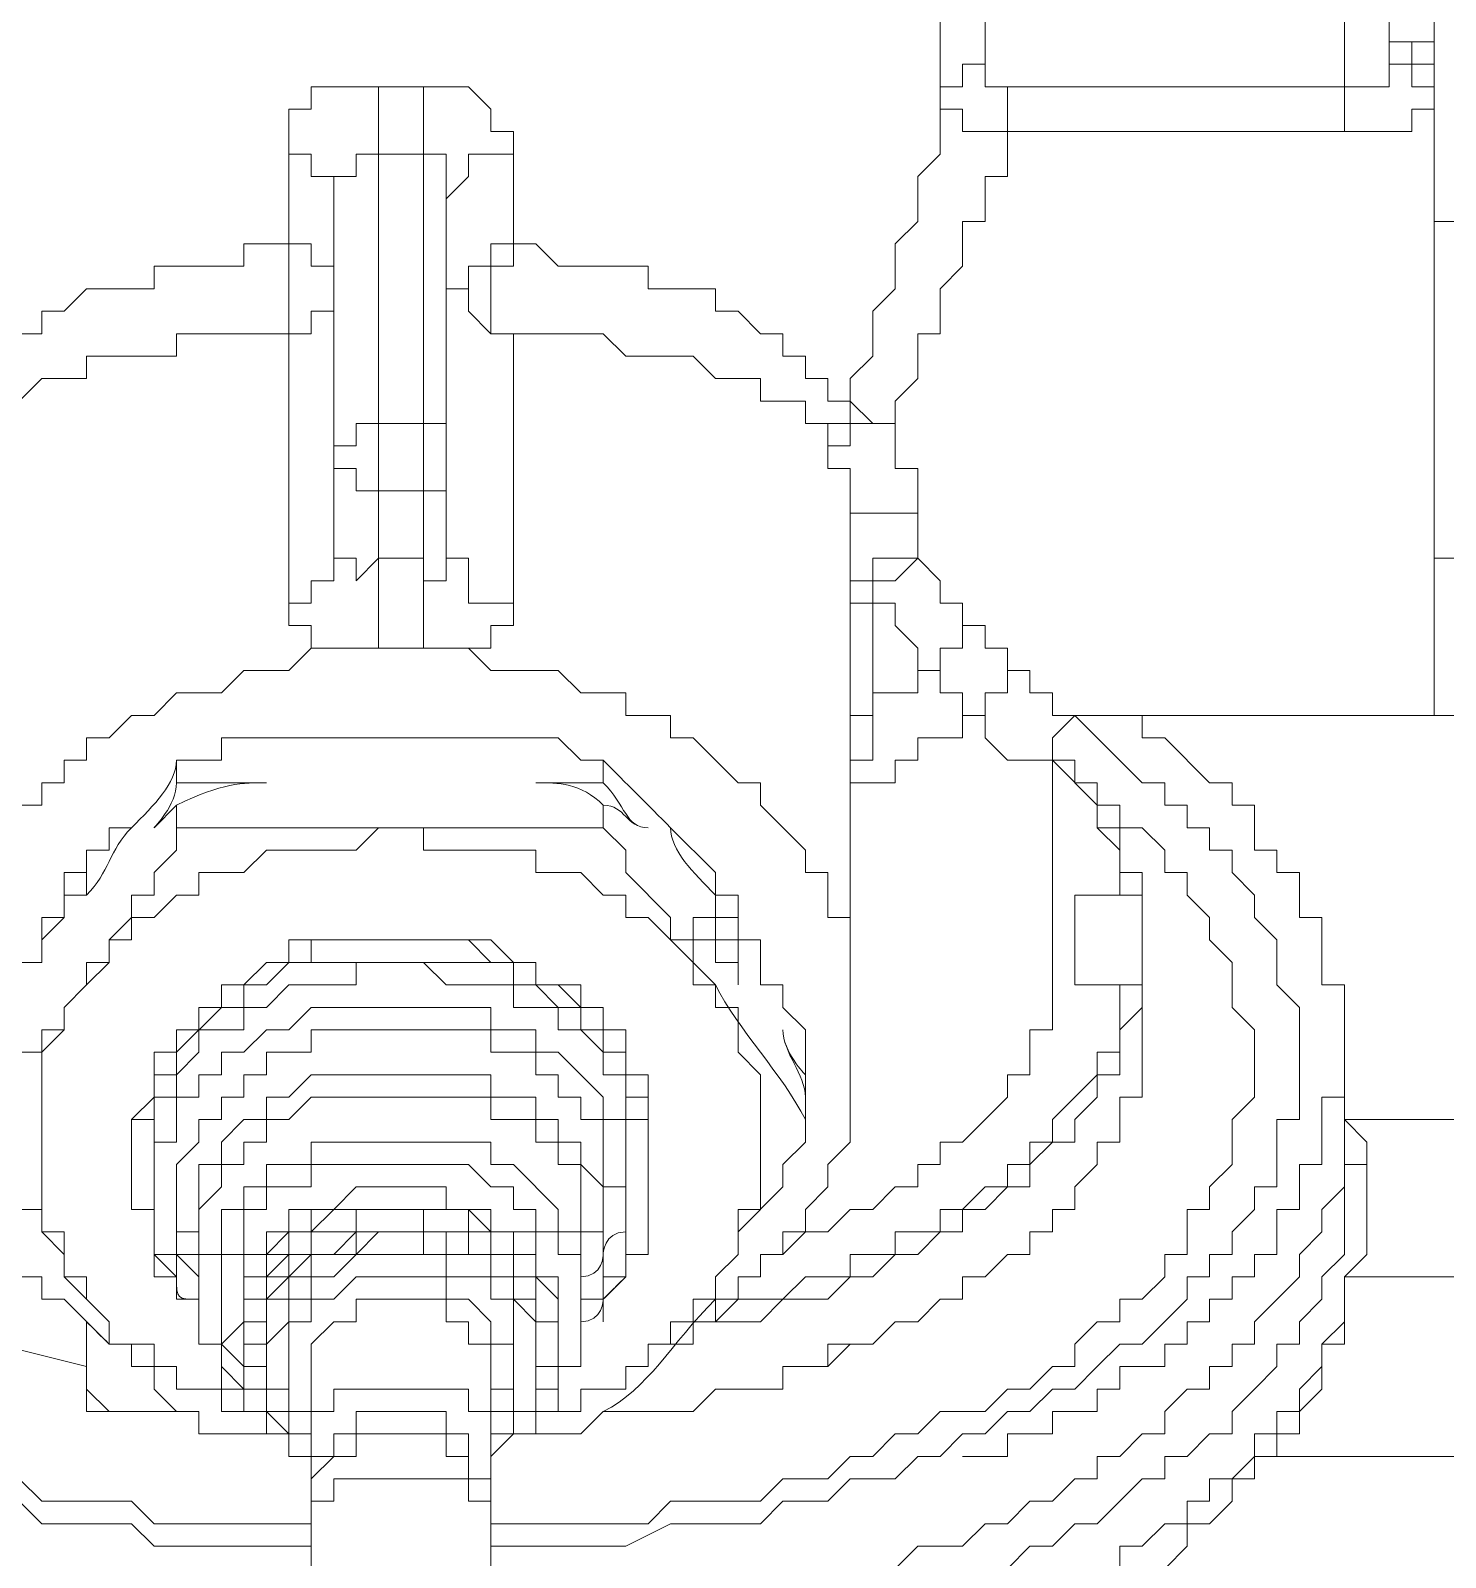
# Model space of a CAD drawing. Header units: millimetres. Extents: x 25083 to 52777, y 24772 to 45779.
# Drawn here: x 49163.43 to 49186.82, y 36195.6 to 36220.85 of the extents above; entities that cross this region are included whole.
import ezdxf

# ---------------------------------------------------------------- set-up
doc = ezdxf.new("R2010")
doc.units = ezdxf.units.MM
doc.layers.add('小车', color=7, linetype='Continuous')
doc.styles.add('标准', font='', dxfattribs={"width": 0.667})
doc.styles.get('标准').set_extended_font_data('FangSong_GB2312')
doc.dimstyles.new('标准', dxfattribs={"dimtxt": 35, "dimasz": 4, "dimexe": 2, "dimexo": 0, "dimtad": 1, "dimdec": 1, "dimzin": 9, "dimdsep": 46, "dimtxsty": '标准', "dimcen": 0, "dimdle": 6, "dimazin": 2, "dimtfac": 1, "dimtdec": 1, "dimtmove": 0, "dimatfit": 3, "dimfxl": 1, "dimtolj": 1, "dimtzin": 0, "dimarcsym": 0})

# ---------------------------------------------------------------- blocks, each defined once
blk = doc.blocks.new('zw$D2F4')
at = {"color": 7, "lineweight": 5}
for points in [[(295.23, 339.422), (295.23, 342.764)], [(295.973, 342.022), (295.973, 340.165)], [(288.546, 339.422), (288.546, 341.279)], [(289.289, 341.279), (289.289, 339.793)], [(295.973, 340.165), (295.973, 340.536)], [(296.716, 340.536), (296.716, 329.024)], [(296.716, 329.024), (296.716, 340.536)], [(295.23, 339.422), (295.973, 339.422), (295.973, 339.793), (295.973, 340.165)], [(295.973, 340.165), (296.716, 340.165), (296.716, 339.793)], [(296.716, 339.793), (296.344, 339.793), (296.344, 340.165), (295.973, 340.165)], [(295.973, 340.165), (295.973, 339.793), (296.344, 339.793), (296.344, 339.422), (296.716, 339.422)], [(289.289, 339.793), (288.917, 339.793), (288.917, 339.422), (288.546, 339.422)], [(289.289, 339.793), (289.289, 339.422), (289.66, 339.422)], [(279.262, 339.422), (278.148, 339.422), (278.148, 339.051), (277.777, 339.051), (277.777, 338.308)], [(279.262, 339.422), (279.262, 338.308)], [(280.005, 339.422), (280.005, 338.308)], [(280.005, 339.422), (280.747, 339.422), (281.119, 339.051), (281.119, 338.679), (281.49, 338.679), (281.49, 338.308)], [(288.546, 339.422), (288.546, 338.308), (288.175, 337.937), (288.175, 337.194), (287.803, 336.823), (287.803, 336.08), (287.432, 335.709), (287.432, 334.966), (287.061, 334.594), (287.061, 334.223)], [(288.546, 339.422), (288.546, 339.051), (288.917, 339.051), (288.917, 338.679), (289.289, 338.679), (289.66, 338.679)], [(289.66, 339.422), (295.23, 339.422)], [(289.66, 339.422), (289.66, 338.679)], [(295.23, 338.679), (295.23, 339.422)], [(296.716, 339.422), (296.716, 339.051)], [(296.716, 339.051), (296.344, 339.051), (296.344, 338.679), (295.23, 338.679)], [(287.803, 333.852), (287.803, 334.223), (288.175, 334.594), (288.175, 335.337), (288.546, 335.337), (288.546, 336.08), (288.917, 336.451), (288.917, 337.194), (289.289, 337.194), (289.289, 337.937), (289.66, 337.937), (289.66, 338.679)], [(295.23, 338.679), (289.66, 338.679)], [(277.777, 336.823), (277.777, 338.308)], [(277.777, 338.308), (278.148, 338.308), (278.148, 337.937), (278.519, 337.937), (278.519, 337.565)], [(279.262, 338.308), (278.891, 338.308), (278.891, 337.937), (278.519, 337.937), (278.519, 337.565)], [(279.262, 338.308), (279.262, 331.624)], [(280.005, 331.624), (280.005, 338.308)], [(280.376, 337.565), (280.376, 338.308), (280.005, 338.308)], [(281.49, 338.308), (280.747, 338.308), (280.747, 337.937), (280.376, 337.565)], [(281.49, 338.308), (281.49, 336.823)], [(278.519, 331.624), (278.519, 337.565)], [(280.376, 337.565), (280.376, 331.624)], [(296.716, 337.194), (297.459, 337.194)], [(277.777, 336.823), (277.034, 336.823), (277.034, 336.451), (275.548, 336.451), (275.548, 336.08), (274.434, 336.08), (274.063, 335.709), (273.692, 335.709), (273.692, 335.337), (273.32, 335.337), (272.949, 334.966), (272.206, 334.223), (272.206, 333.852)], [(277.777, 336.823), (278.148, 336.823), (278.148, 336.451), (278.519, 336.451), (278.519, 336.08)], [(277.777, 336.823), (277.777, 335.337)], [(281.49, 336.823), (281.119, 336.823), (281.119, 336.451), (280.747, 336.451), (280.747, 336.08), (280.376, 336.08)], [(281.49, 335.337), (281.119, 335.337), (281.119, 336.451), (281.49, 336.451), (281.49, 336.823)], [(281.49, 336.823), (281.861, 336.823), (282.233, 336.451), (283.718, 336.451), (283.718, 336.08), (284.832, 336.08), (284.832, 335.709), (285.204, 335.709), (285.575, 335.337), (285.946, 335.337), (285.946, 334.966), (286.318, 334.966), (286.318, 334.594), (286.689, 334.594), (286.689, 334.223), (287.061, 334.223)], [(278.519, 336.08), (278.519, 335.709), (278.148, 335.709), (278.148, 335.337), (277.777, 335.337)], [(281.49, 335.337), (281.119, 335.337), (280.747, 335.709), (280.747, 336.08), (280.376, 336.08)], [(272.206, 333.109), (272.206, 333.48), (272.578, 333.48), (272.578, 333.852), (272.949, 333.852), (272.949, 334.223), (273.32, 334.223), (273.692, 334.594), (274.434, 334.594), (274.434, 334.966), (274.806, 334.966), (275.92, 334.966), (275.92, 335.337), (277.777, 335.337)], [(277.777, 330.881), (277.777, 335.337)], [(281.49, 335.337), (281.49, 330.881)], [(281.49, 335.337), (282.976, 335.337), (283.347, 334.966), (284.461, 334.966), (284.832, 334.594), (285.575, 334.594), (285.575, 334.223), (285.946, 334.223), (286.318, 334.223), (286.318, 333.852), (286.689, 333.852), (286.689, 333.48)], [(287.061, 334.223), (287.061, 333.852), (286.689, 333.852), (286.689, 333.48)], [(287.803, 333.852), (287.432, 333.852), (287.061, 334.223)], [(278.519, 333.109), (278.519, 333.48), (278.891, 333.48), (278.891, 333.852), (279.262, 333.852)], [(279.262, 333.852), (280.005, 333.852)], [(280.005, 333.852), (280.376, 333.852), (280.376, 333.109)], [(287.803, 333.852), (287.061, 333.852), (287.061, 333.48), (286.689, 333.48)], [(288.175, 332.366), (288.175, 333.109), (287.803, 333.109), (287.803, 333.852)], [(287.061, 331.995), (287.061, 333.109), (286.689, 333.109), (286.689, 333.48)], [(278.891, 332.738), (278.891, 333.109), (278.519, 333.109)], [(280.376, 333.109), (280.376, 332.738), (280.005, 332.738)], [(280.005, 332.738), (279.262, 332.738)], [(287.061, 331.995), (287.061, 332.366), (288.175, 332.366)], [(288.175, 331.624), (288.175, 332.366)], [(287.061, 330.881), (287.061, 331.995)], [(277.777, 330.881), (278.148, 330.881), (278.148, 331.252), (278.519, 331.252), (278.519, 331.624)], [(278.519, 331.624), (278.891, 331.624), (278.891, 331.252), (279.262, 331.624)], [(279.262, 331.624), (279.262, 330.138)], [(280.005, 330.138), (280.005, 331.624)], [(280.376, 331.624), (280.376, 331.252), (280.005, 331.252), (280.005, 331.624)], [(281.49, 330.881), (280.747, 330.881), (280.747, 331.624), (280.376, 331.624)], [(288.175, 331.624), (287.432, 331.624), (287.432, 331.252), (287.061, 331.252), (287.061, 330.881)], [(287.432, 330.881), (287.432, 331.252), (287.803, 331.252), (288.175, 331.624)], [(289.289, 330.51), (288.917, 330.51), (288.917, 330.881), (288.546, 330.881), (288.546, 331.252), (288.175, 331.624)], [(296.716, 331.624), (297.459, 331.624)], [(279.262, 330.138), (278.148, 330.138), (278.148, 330.51), (277.777, 330.51), (277.777, 330.881)], [(281.49, 330.881), (281.49, 330.51), (281.119, 330.51), (281.119, 330.138), (280.747, 330.138), (280.005, 330.138)], [(287.061, 323.825), (287.061, 330.881)], [(287.061, 330.881), (287.432, 330.881)], [(288.546, 329.767), (288.175, 329.767), (288.175, 330.138), (287.803, 330.51), (287.803, 330.881), (287.432, 330.881)], [(287.432, 330.881), (287.432, 329.024)], [(288.546, 329.767), (288.546, 330.138), (288.917, 330.138), (288.917, 330.51), (289.289, 330.51)], [(289.289, 330.51), (289.289, 330.138), (289.66, 330.138), (289.66, 329.767), (290.031, 329.767)], [(279.262, 330.138), (278.148, 330.138), (277.777, 329.767), (277.034, 329.767), (276.662, 329.395), (275.92, 329.395), (275.548, 329.024), (275.177, 329.024), (274.806, 328.653), (274.434, 328.653), (274.434, 328.281), (274.063, 328.281), (274.063, 327.91), (273.692, 327.91), (273.692, 327.539), (273.32, 327.539)], [(287.061, 323.825), (287.061, 325.682), (286.689, 325.682), (286.689, 326.425), (286.318, 326.425), (286.318, 326.796), (285.575, 327.539), (285.575, 327.91), (285.204, 327.91), (284.832, 328.281), (284.461, 328.653), (284.09, 328.653), (284.09, 329.024), (283.347, 329.024), (283.347, 329.395), (282.604, 329.395), (282.233, 329.767), (281.119, 329.767), (280.747, 330.138), (280.005, 330.138)], [(287.432, 329.024), (287.432, 329.395), (288.175, 329.395), (288.175, 329.767), (288.546, 329.767)], [(288.917, 329.024), (288.917, 329.395), (288.546, 329.395), (288.546, 329.767)], [(288.917, 329.024), (289.289, 329.024), (289.289, 329.395), (289.66, 329.395), (289.66, 329.767), (290.031, 329.767)], [(290.774, 329.024), (290.403, 329.024), (290.403, 329.395), (290.031, 329.395), (290.031, 329.767)], [(288.917, 329.024), (288.917, 328.653), (288.175, 328.653), (288.175, 328.281), (287.803, 328.281), (287.803, 327.91), (287.061, 327.91)], [(287.061, 328.281), (287.432, 328.281), (287.432, 329.024)], [(287.061, 329.024), (287.432, 329.024)], [(290.403, 328.653), (290.403, 328.281), (290.031, 328.281), (289.66, 328.281), (289.289, 328.653), (289.289, 329.024), (288.917, 329.024)], [(290.403, 328.653), (290.774, 329.024)], [(296.716, 329.024), (290.774, 329.024)], [(293.374, 320.111), (293.374, 320.483), (293.745, 320.854), (293.745, 321.226), (294.116, 321.226), (294.116, 322.34), (294.488, 322.34), (294.488, 324.196), (294.116, 324.568), (294.116, 325.31), (293.745, 325.682), (293.745, 326.053), (293.374, 326.425), (293.374, 326.796), (293.002, 326.796), (293.002, 327.167), (292.631, 327.167), (292.631, 327.539), (292.26, 327.539), (292.26, 327.91), (291.888, 327.91), (290.774, 329.024)], [(294.116, 320.111), (294.116, 320.854), (294.488, 320.854), (294.488, 321.597), (294.859, 321.597), (294.859, 322.711), (295.23, 322.711), (295.23, 324.568), (294.859, 324.568), (294.859, 325.682), (294.488, 325.682), (294.488, 326.425), (294.116, 326.425), (294.116, 326.796), (293.745, 326.796), (293.745, 327.539), (293.374, 327.539), (293.374, 327.91), (293.002, 327.91), (292.26, 328.653), (291.888, 328.653), (291.888, 329.024)], [(296.716, 329.024), (297.459, 329.024)], [(277.777, 328.653), (276.662, 328.653), (276.662, 328.281), (275.92, 328.281)], [(282.976, 328.281), (282.604, 328.281), (282.233, 328.653), (281.49, 328.653)], [(290.403, 328.653), (290.403, 325.31)], [(275.92, 328.281), (275.92, 327.91)], [(282.976, 328.281), (282.976, 327.91)], [(290.403, 328.281), (290.774, 328.281), (290.774, 327.91), (291.145, 327.91), (291.145, 327.167), (291.517, 327.167), (291.517, 326.425), (291.888, 326.425), (291.888, 326.053)], [(290.403, 328.281), (291.145, 327.539), (291.145, 327.167), (291.517, 326.796), (291.517, 326.053)], [(290.774, 328.281), (290.774, 327.91), (291.145, 327.91), (291.145, 327.539), (291.517, 327.539), (291.517, 327.167), (291.888, 327.167), (292.26, 326.796), (292.26, 326.425), (292.631, 326.425), (292.631, 326.053), (293.002, 325.682)], [(275.92, 327.539), (275.92, 327.167)], [(282.976, 327.539), (282.976, 327.167)], [(275.177, 327.167), (274.806, 327.167), (274.806, 326.796), (274.434, 326.796), (274.434, 326.425), (274.063, 326.425), (274.063, 325.682), (273.692, 325.682), (273.692, 325.31), (273.692, 324.939)], [(273.692, 325.31), (274.063, 325.682), (274.063, 326.053), (274.434, 326.053), (274.434, 326.796), (274.806, 326.796), (274.806, 327.167), (275.177, 327.167)], [(274.434, 324.568), (274.434, 324.939), (274.806, 324.939), (274.806, 325.31), (275.177, 325.31), (275.177, 325.682), (275.548, 325.682), (275.92, 326.053), (276.291, 326.053), (276.291, 326.425), (277.034, 326.425), (277.405, 326.796), (277.777, 326.796), (278.891, 326.796), (279.262, 327.167), (279.633, 327.167)], [(274.434, 324.568), (274.806, 324.939), (274.806, 325.31), (275.177, 325.682), (275.177, 326.053), (275.548, 326.053), (275.548, 326.425), (275.92, 326.796), (275.92, 327.167)], [(275.92, 327.167), (279.633, 327.167)], [(279.633, 327.167), (280.005, 327.167), (280.005, 326.796), (281.861, 326.796), (281.861, 326.425), (282.604, 326.425), (282.976, 326.053), (283.347, 326.053), (283.347, 325.682), (283.718, 325.682), (284.832, 324.568)], [(279.633, 327.167), (282.976, 327.167)], [(282.976, 327.167), (283.347, 326.796), (283.347, 326.425), (284.09, 325.682), (284.09, 325.31), (284.461, 325.31), (284.461, 324.568), (284.832, 324.568)], [(285.575, 324.939), (285.575, 325.31), (285.204, 325.31), (285.204, 326.053), (284.832, 326.053), (284.832, 326.425), (284.09, 327.167)], [(284.09, 327.167), (284.832, 326.425), (284.832, 326.053), (285.204, 326.053), (285.204, 325.31)], [(274.434, 326.053), (274.063, 326.053), (274.063, 325.682), (273.692, 325.31), (273.692, 324.939)], [(285.575, 324.939), (285.575, 325.31), (285.204, 325.31), (285.204, 325.682), (284.832, 325.682), (284.832, 326.053)], [(291.517, 326.053), (290.774, 326.053)], [(290.774, 326.053), (290.774, 324.568)], [(291.888, 326.053), (291.517, 326.053)], [(291.888, 324.939), (291.888, 326.053)], [(293.002, 325.682), (293.002, 325.31), (293.374, 324.939), (293.374, 324.196), (293.745, 323.825), (293.745, 322.711), (293.374, 322.34), (293.374, 321.597), (293.002, 321.226), (293.002, 320.854), (292.631, 320.854), (292.631, 320.483), (292.631, 320.111), (292.26, 320.111), (292.26, 319.74), (291.888, 319.369), (291.517, 319.369), (291.517, 318.997), (291.145, 318.997), (290.774, 318.626), (290.774, 318.255), (290.403, 318.255), (290.031, 317.883), (289.66, 317.883), (289.289, 317.512), (288.546, 317.512), (288.175, 317.141), (287.803, 317.141), (287.432, 316.769), (287.061, 316.769), (286.689, 316.398), (285.946, 316.398), (285.575, 316.027), (284.09, 316.027), (283.718, 315.655), (281.119, 315.655)], [(284.832, 324.939), (284.832, 325.31), (284.461, 325.31), (284.461, 325.682)], [(284.461, 325.682), (284.832, 325.682), (284.832, 325.31)], [(283.718, 321.968), (283.718, 323.082), (283.347, 323.082), (283.347, 323.825), (282.976, 323.825), (282.976, 324.196), (282.604, 324.196), (282.604, 324.568), (281.861, 324.568), (281.861, 324.939), (281.49, 324.939), (281.119, 325.31), (277.777, 325.31), (277.777, 324.939), (277.405, 324.939), (277.034, 324.568), (276.662, 324.568), (276.662, 324.196), (276.291, 324.196), (276.291, 323.825), (275.92, 323.825), (275.92, 323.454), (275.548, 323.454), (275.548, 322.711), (275.177, 322.34), (275.177, 321.968)], [(279.633, 325.31), (278.148, 325.31), (278.148, 324.939), (277.405, 324.939), (277.034, 324.568), (276.662, 324.568), (276.662, 324.196), (276.291, 324.196), (276.291, 323.825), (275.92, 323.825), (275.92, 323.454), (275.548, 323.454), (275.548, 322.711), (275.177, 322.34)], [(283.718, 321.968), (283.718, 323.082), (283.347, 323.082), (283.347, 323.825), (282.976, 323.825), (282.976, 324.196), (282.604, 324.196), (282.233, 324.568), (281.861, 324.568), (281.861, 324.939), (281.119, 324.939), (280.747, 325.31), (279.633, 325.31)], [(284.832, 325.31), (285.204, 325.31), (285.204, 324.568)], [(285.946, 320.111), (286.318, 320.483), (286.689, 320.483), (287.061, 320.854), (287.432, 320.854), (287.803, 321.226), (288.175, 321.226), (288.175, 321.597), (288.546, 321.597), (288.546, 321.968), (288.917, 321.968), (289.66, 322.711), (289.66, 323.082), (290.031, 323.082), (290.031, 323.454), (290.031, 323.825), (290.403, 323.825), (290.403, 325.31)], [(273.692, 324.939), (273.32, 324.939), (273.32, 324.568), (272.949, 324.196), (272.949, 323.825), (272.578, 323.454)], [(275.177, 321.968), (275.177, 322.34), (275.548, 322.34), (275.548, 323.082), (275.92, 323.082), (275.92, 323.454), (276.662, 324.196), (277.034, 324.196), (277.034, 324.568), (277.405, 324.568), (277.777, 324.939), (279.633, 324.939)], [(275.548, 321.226), (275.548, 322.711), (275.92, 322.711), (275.92, 323.082), (276.291, 323.454), (276.291, 323.825), (277.034, 323.825), (277.034, 324.196), (277.405, 324.196), (277.777, 324.568), (278.891, 324.568), (278.891, 324.939), (280.005, 324.939), (280.376, 324.568), (281.49, 324.568), (281.49, 324.196), (282.233, 324.196), (282.233, 323.825), (282.604, 323.825), (282.976, 323.454), (282.976, 323.082), (283.347, 323.082), (283.347, 322.34), (283.718, 322.34), (283.718, 321.226)], [(279.633, 324.939), (281.49, 324.939), (281.49, 324.568), (281.861, 324.568), (282.233, 324.196), (282.604, 324.196), (282.604, 323.825), (282.976, 323.825), (282.976, 323.454), (283.347, 323.454), (283.347, 322.711), (283.718, 322.711), (283.718, 321.968)], [(285.204, 324.568), (285.204, 324.939), (284.832, 324.939)], [(286.318, 323.454), (286.318, 323.825), (285.946, 324.196), (285.946, 324.568), (285.575, 324.568), (285.575, 324.939)], [(291.517, 324.568), (291.888, 324.568), (291.888, 324.939)], [(272.578, 322.34), (272.949, 322.34), (272.949, 322.711), (273.32, 323.082), (273.32, 323.454), (273.692, 323.454), (273.692, 323.825), (274.063, 323.825), (274.063, 324.196), (274.434, 324.568)], [(274.434, 324.568), (274.063, 324.196), (274.063, 323.825), (273.692, 323.454), (273.692, 321.597), (273.692, 321.226), (273.692, 320.483), (274.063, 320.483), (274.063, 319.74), (274.434, 319.74), (274.434, 319.369)], [(291.517, 324.568), (291.517, 323.454), (291.145, 323.454), (291.145, 323.082), (290.403, 322.34), (290.403, 321.968), (290.031, 321.968), (290.031, 321.597), (289.66, 321.597), (289.66, 321.226), (289.289, 321.226), (288.917, 320.854), (288.546, 320.854), (288.546, 320.483), (287.803, 320.483), (287.803, 320.111), (287.061, 320.111), (287.061, 319.74), (286.318, 319.74), (285.946, 319.369), (285.204, 319.369), (284.832, 318.997)], [(284.832, 324.568), (284.832, 324.196), (285.204, 324.196), (285.204, 323.454), (285.575, 323.082), (285.575, 321.597), (285.575, 321.226), (285.575, 320.854), (285.204, 320.854), (285.204, 320.111), (284.832, 319.74), (284.832, 319.369)], [(290.774, 324.568), (291.517, 324.568)], [(290.774, 324.568), (291.517, 324.568)], [(291.517, 324.568), (291.888, 324.568), (291.888, 324.196)], [(282.976, 322.711), (282.233, 323.454), (281.861, 323.454), (281.861, 323.825), (281.119, 323.825), (281.119, 324.196), (279.633, 324.196), (279.262, 324.196), (278.148, 324.196), (277.777, 323.825), (277.405, 323.825), (277.034, 323.454), (276.662, 323.454), (276.662, 323.082), (276.291, 323.082), (276.291, 322.711)], [(291.888, 324.196), (291.517, 323.825), (291.517, 323.082), (291.145, 323.082), (291.145, 322.711), (290.774, 322.34), (290.774, 321.968), (290.403, 321.968), (290.031, 321.597), (290.031, 321.226), (289.66, 321.226), (289.289, 320.854), (288.917, 320.854), (288.917, 320.483), (288.546, 320.483), (288.175, 320.111), (287.803, 320.111), (287.432, 319.74), (287.061, 319.74), (286.689, 319.369), (285.946, 319.369), (285.575, 318.997), (284.461, 318.997), (284.461, 318.626)], [(291.888, 324.196), (291.888, 323.454)], [(271.835, 323.825), (271.835, 322.711), (272.206, 322.34), (272.206, 321.597), (272.578, 321.597), (272.578, 320.854), (273.32, 320.111), (273.32, 319.74), (273.692, 319.74), (273.692, 319.369), (274.063, 319.369), (274.806, 318.626), (275.177, 318.626)], [(275.92, 320.854), (275.92, 321.597), (276.291, 321.968), (276.291, 322.34), (276.662, 322.34), (276.662, 322.711), (277.034, 322.711), (277.034, 323.082), (277.405, 323.082), (277.405, 323.454), (277.777, 323.454), (278.148, 323.454), (278.148, 323.825), (281.119, 323.825), (281.119, 323.454), (281.861, 323.454), (281.861, 323.082), (282.233, 323.082), (282.233, 322.711), (282.604, 322.711), (282.604, 322.34), (282.976, 322.34), (282.976, 321.226), (283.347, 321.226), (283.347, 320.854)], [(284.09, 318.626), (284.461, 318.626), (284.461, 318.997), (284.832, 318.997), (284.832, 319.369), (285.204, 319.369), (285.204, 319.74), (285.575, 319.74), (285.575, 320.111), (285.946, 320.111), (285.946, 320.483), (286.318, 320.483), (286.318, 320.854), (286.689, 321.226), (286.689, 321.597), (287.061, 321.968), (287.061, 323.825)], [(289.66, 314.912), (290.031, 315.284), (290.403, 315.284), (290.774, 315.655), (291.145, 315.655), (291.888, 316.398), (292.26, 316.398), (292.26, 316.769), (292.631, 316.769), (293.002, 317.141), (293.374, 317.141), (293.374, 317.512), (293.745, 317.883), (294.116, 318.255), (294.116, 318.626), (294.488, 318.626), (294.488, 318.997), (294.859, 319.369), (294.859, 319.74), (295.23, 320.111), (295.23, 321.597), (295.602, 321.597), (295.602, 321.968), (295.23, 322.34), (295.23, 323.454)], [(287.803, 314.912), (288.175, 315.284), (288.917, 315.284), (289.289, 315.655), (289.66, 315.655), (290.031, 316.027), (290.403, 316.027), (290.774, 316.398), (291.145, 316.398), (291.145, 316.769), (291.517, 316.769), (291.888, 317.141), (292.26, 317.141), (292.26, 317.512), (292.631, 317.883), (293.002, 317.883), (293.002, 318.255), (293.374, 318.255), (293.374, 318.626), (293.745, 318.626), (293.745, 318.997), (294.488, 319.74), (294.488, 320.111), (294.859, 320.483), (294.859, 320.854), (295.23, 321.226), (295.23, 323.454)], [(286.318, 323.082), (286.318, 323.454)], [(290.031, 320.111), (290.031, 320.483), (290.403, 320.483), (290.403, 320.854), (290.774, 320.854), (290.774, 321.226), (291.145, 321.597), (291.145, 321.968), (291.517, 321.968), (291.517, 322.711), (291.888, 322.711), (291.888, 323.454)], [(282.976, 320.483), (282.976, 321.226), (282.604, 321.597), (282.604, 321.968), (282.233, 321.968), (282.233, 322.34), (281.861, 322.34), (281.861, 322.711), (281.49, 322.711), (281.119, 322.711), (281.119, 323.082), (278.148, 323.082), (277.777, 322.711), (277.405, 322.711), (277.405, 322.34), (277.034, 322.34), (276.662, 321.968), (276.662, 321.597), (276.291, 321.597), (276.291, 320.483), (275.92, 320.483)], [(276.291, 322.711), (275.92, 322.711), (275.92, 321.968), (275.548, 321.968), (275.548, 321.226), (275.548, 320.854)], [(279.633, 322.711), (278.148, 322.711), (277.777, 322.34), (277.405, 322.34), (277.405, 321.968), (277.034, 321.968), (277.034, 321.597), (276.662, 321.597), (276.662, 321.226), (276.291, 320.854), (276.291, 320.111)], [(282.976, 320.111), (282.976, 320.483), (282.604, 320.483), (282.604, 321.597), (282.233, 321.597), (282.233, 321.968), (281.861, 321.968), (281.861, 322.34), (281.119, 322.34), (281.119, 322.711), (279.633, 322.711)], [(283.347, 320.854), (283.347, 322.34), (282.976, 322.34), (282.976, 322.711)], [(286.318, 322.34), (286.318, 322.711)], [(274.434, 319.369), (274.063, 319.74), (274.063, 320.111), (273.692, 320.483), (273.692, 320.854), (273.32, 320.854), (273.32, 321.597), (272.949, 321.597), (272.949, 321.968), (272.578, 322.34)], [(286.318, 322.34), (286.318, 321.968), (285.946, 321.597), (285.946, 321.226), (285.204, 320.483), (285.204, 320.111), (284.832, 319.74), (284.832, 319.369)], [(300.429, 322.34), (295.23, 322.34)], [(275.177, 321.597), (275.177, 321.968)], [(282.604, 320.483), (282.233, 320.483), (282.233, 320.854), (281.49, 321.597), (281.119, 321.597), (281.119, 321.968), (280.005, 321.968), (278.148, 321.968), (278.148, 321.597), (277.405, 321.597), (277.405, 321.226), (277.034, 321.226), (277.034, 320.854), (276.662, 320.854), (276.662, 320.483)], [(278.519, 321.968), (279.633, 321.968)], [(279.633, 321.968), (280.747, 321.968)], [(283.718, 321.597), (283.718, 321.968)], [(291.517, 314.912), (291.517, 315.284), (291.888, 315.284), (292.26, 315.655), (292.631, 315.655), (292.631, 316.027), (293.002, 316.027), (293.002, 316.398), (293.374, 316.398), (293.745, 316.769), (293.745, 317.141), (294.116, 317.141), (294.116, 317.512), (294.488, 317.512), (294.488, 317.883), (294.859, 318.255), (294.859, 318.626), (295.23, 318.997), (295.23, 319.74), (295.602, 320.111), (295.602, 321.968)], [(275.177, 321.597), (275.177, 320.854), (275.548, 320.854), (275.548, 320.111), (275.92, 319.74), (275.92, 319.369), (276.291, 319.369)], [(279.633, 321.597), (278.148, 321.597), (278.148, 321.226), (277.405, 321.226), (277.405, 320.854), (277.034, 320.854), (277.034, 320.111), (276.662, 320.111), (276.662, 318.997)], [(282.604, 318.997), (282.604, 320.111), (282.233, 320.111), (282.233, 320.483), (281.861, 320.483), (281.861, 320.854), (281.49, 320.854), (281.49, 321.226), (281.119, 321.226), (280.747, 321.597), (279.633, 321.597)], [(282.976, 319.369), (283.347, 319.74), (283.347, 320.111), (283.718, 320.111), (283.718, 321.226), (283.718, 321.597)], [(275.92, 319.74), (275.548, 319.74), (275.548, 321.226)], [(278.148, 320.854), (278.519, 320.854), (278.891, 321.226), (279.633, 321.226)], [(279.633, 321.226), (280.376, 321.226), (280.376, 320.854), (281.119, 320.854)], [(283.718, 321.226), (283.718, 320.111), (283.347, 320.111), (283.347, 319.74)], [(275.548, 320.854), (275.548, 320.111), (275.92, 320.111), (275.92, 319.369), (276.291, 319.369)], [(277.034, 319.369), (277.034, 320.111), (277.405, 320.111), (277.405, 320.483), (277.777, 320.483), (277.777, 320.854), (278.148, 320.854)], [(277.034, 319.369), (277.034, 319.74), (277.405, 319.74), (277.405, 320.111), (277.777, 320.483), (278.148, 320.483), (278.148, 320.854), (279.633, 320.854)], [(277.034, 318.626), (277.034, 319.369), (277.405, 319.369), (277.405, 319.74), (277.777, 320.111), (278.148, 320.111), (278.148, 320.483), (278.891, 320.483), (278.891, 320.854), (279.633, 320.854)], [(279.633, 320.854), (278.519, 320.854), (278.148, 320.483), (277.777, 320.483), (277.777, 320.111), (277.405, 320.111), (277.405, 319.74), (277.034, 319.74), (277.034, 319.369)], [(279.633, 320.854), (280.005, 320.854), (280.005, 320.483), (281.119, 320.483), (281.119, 320.111), (281.49, 320.111), (281.49, 319.74), (281.861, 319.74), (281.861, 318.997), (282.233, 318.997), (282.233, 318.626)], [(279.633, 320.854), (280.747, 320.854), (281.119, 320.483), (281.49, 320.483), (281.49, 320.111), (281.861, 320.111), (281.861, 319.74), (282.233, 319.74), (282.233, 319.369)], [(282.233, 319.369), (281.861, 319.74), (281.861, 320.111), (281.49, 320.111), (281.49, 320.483), (281.119, 320.483), (280.747, 320.483), (280.747, 320.854), (279.633, 320.854)], [(281.119, 320.854), (281.119, 320.483), (281.861, 320.483), (281.861, 319.74), (282.233, 319.74), (282.233, 319.369)], [(282.976, 319.369), (282.976, 319.74), (283.347, 319.74), (283.347, 320.854)], [(275.92, 320.483), (275.92, 320.111), (276.291, 320.111), (276.291, 319.369)], [(276.662, 320.483), (276.662, 320.111), (276.291, 320.111), (276.291, 319.369)], [(279.633, 320.483), (278.891, 320.483), (278.519, 320.111), (278.148, 320.111), (277.777, 319.74), (277.405, 319.369), (277.405, 318.626), (277.034, 318.626)], [(277.034, 318.626), (277.405, 318.626), (277.405, 319.369), (277.777, 319.369), (277.777, 319.74), (278.148, 319.74), (278.148, 320.111), (278.891, 320.111), (278.891, 320.483), (279.633, 320.483)], [(279.633, 320.483), (278.891, 320.483), (278.891, 320.111), (278.148, 320.111), (277.777, 319.74), (277.777, 319.369), (277.405, 319.369), (277.405, 318.626), (277.034, 318.626)], [(279.633, 320.483), (278.148, 320.483), (278.148, 320.111), (277.777, 320.111), (277.777, 319.74), (277.405, 319.74), (277.405, 318.997), (277.034, 318.997), (277.034, 318.626)], [(277.405, 318.255), (277.405, 319.369), (277.777, 319.369), (277.777, 319.74), (278.148, 319.74), (278.148, 320.111), (278.519, 320.111), (278.891, 320.111), (279.262, 320.483), (280.005, 320.483), (280.005, 320.111), (281.119, 320.111), (281.119, 319.74), (281.49, 319.74), (281.49, 319.369), (281.861, 318.997), (281.861, 318.255)], [(281.861, 318.626), (281.861, 319.369), (281.49, 319.369), (281.49, 319.74), (281.119, 319.74), (281.119, 320.111), (280.376, 320.111), (280.376, 320.483), (279.633, 320.483)], [(281.861, 318.626), (281.861, 319.369), (281.49, 319.369), (281.49, 319.74), (281.119, 319.74), (281.119, 320.111), (280.376, 320.111), (280.376, 320.483), (279.633, 320.483)], [(279.633, 320.483), (280.376, 320.483), (280.376, 320.111), (281.119, 320.111), (281.119, 319.74), (281.49, 319.74), (281.49, 319.369), (281.861, 319.369), (281.861, 318.626)], [(281.861, 318.626), (281.861, 319.74), (281.49, 319.74), (281.49, 320.111), (281.119, 320.111), (280.747, 320.111), (280.747, 320.483), (279.633, 320.483)], [(282.604, 319.369), (282.604, 320.483)], [(282.976, 319.369), (282.976, 320.483)], [(277.405, 318.626), (277.777, 318.997), (277.777, 319.369), (278.148, 319.369), (278.148, 319.74), (278.519, 319.74), (278.891, 320.111), (279.633, 320.111)], [(281.49, 318.255), (281.49, 319.369), (281.119, 319.369), (281.119, 319.74), (280.747, 319.74), (280.376, 319.74), (280.376, 320.111), (279.633, 320.111)], [(281.119, 315.284), (283.347, 315.284), (284.09, 315.655), (285.575, 315.655), (285.946, 316.027), (286.689, 316.027), (287.061, 316.398), (287.803, 316.398), (288.175, 316.769), (288.546, 316.769), (288.917, 317.141), (289.289, 317.141), (289.66, 317.512), (290.031, 317.512), (290.403, 317.883), (290.774, 317.883), (291.145, 318.255), (291.517, 318.626), (291.888, 318.626), (292.631, 319.369), (292.631, 319.74), (293.002, 319.74), (293.002, 320.111), (293.374, 320.111)], [(288.546, 319.369), (288.917, 319.369), (288.917, 319.74), (289.289, 319.74), (289.66, 320.111), (290.031, 320.111)], [(293.745, 320.111), (294.116, 320.111)], [(293.745, 319.74), (293.745, 320.111)], [(277.777, 318.255), (277.777, 318.997), (278.148, 318.997), (278.148, 319.369), (278.519, 319.369), (278.891, 319.74), (279.633, 319.74)], [(279.633, 319.74), (280.376, 319.74), (280.376, 319.369), (280.747, 319.369), (281.119, 318.997), (281.119, 318.626), (281.49, 318.626), (281.49, 318.255)], [(293.374, 319.369), (293.374, 319.74)], [(293.374, 319.74), (293.745, 319.74)], [(295.23, 319.74), (301.915, 319.74)], [(275.92, 317.512), (275.548, 317.883), (275.548, 318.255), (275.177, 318.255), (275.177, 318.626), (274.806, 318.626), (274.806, 318.997), (274.434, 319.369)], [(277.405, 317.512), (276.662, 317.512), (276.662, 317.883), (275.92, 317.883), (275.92, 318.255), (275.548, 318.255), (275.548, 318.626), (274.806, 318.626), (274.806, 318.997), (274.434, 319.369)], [(276.291, 319.369), (276.291, 318.626), (276.662, 318.626), (276.662, 317.883), (277.034, 317.883), (277.034, 317.512), (277.405, 317.512)], [(277.034, 319.369), (277.034, 318.997)], [(281.119, 318.255), (281.119, 318.626), (280.747, 318.626), (280.747, 318.997), (280.376, 318.997), (280.376, 319.369), (280.005, 319.369), (278.891, 319.369), (278.891, 318.997), (278.519, 318.997), (278.148, 318.626), (278.148, 318.255)], [(278.891, 319.369), (280.005, 319.369)], [(281.861, 317.512), (282.233, 317.512), (282.233, 318.255), (282.604, 318.255), (282.604, 318.997), (282.604, 319.369)], [(284.832, 319.369), (284.461, 319.369), (284.461, 318.997), (284.09, 318.997), (284.09, 318.626), (283.718, 318.626), (283.718, 318.255), (283.347, 318.255), (283.347, 317.883), (282.604, 317.883), (282.604, 317.512), (282.233, 317.512), (281.861, 317.512)], [(282.233, 319.369), (282.233, 318.997)], [(282.976, 317.512), (284.461, 317.512), (284.832, 317.883), (285.946, 317.883), (285.946, 318.255), (286.689, 318.255), (287.061, 318.626), (287.432, 318.626), (287.803, 318.997), (288.175, 318.997), (288.546, 319.369)], [(282.976, 317.512), (284.461, 317.512), (284.832, 317.883), (285.946, 317.883), (285.946, 318.255), (286.689, 318.255), (286.689, 318.626), (287.432, 318.626), (287.803, 318.997), (288.175, 318.997), (288.546, 319.369)], [(293.002, 319.369), (293.374, 319.369)], [(293.002, 318.997), (293.002, 319.369)], [(274.434, 317.883), (274.434, 318.997)], [(277.034, 318.997), (276.662, 318.626)], [(276.662, 318.997), (276.662, 318.255), (277.034, 317.883)], [(282.233, 318.626), (282.233, 318.997)], [(282.233, 317.883), (282.233, 318.255), (282.604, 318.255), (282.604, 318.997)], [(292.26, 314.912), (292.631, 315.284), (292.631, 315.655), (293.002, 315.655), (293.374, 316.027), (293.374, 316.398), (293.745, 316.398), (293.745, 316.769), (294.116, 316.769), (294.116, 317.141), (294.488, 317.141), (294.488, 317.512), (294.859, 317.883), (294.859, 318.626), (295.23, 318.626), (295.23, 318.997)], [(292.631, 318.997), (293.002, 318.997)], [(292.631, 318.626), (292.631, 318.997)], [(272.949, 318.626), (274.434, 318.255)], [(276.662, 318.626), (277.034, 318.255), (277.034, 317.512), (277.405, 317.512)], [(277.034, 318.255), (277.034, 318.626)], [(277.405, 317.512), (277.405, 317.883), (277.034, 317.883), (277.034, 318.626)], [(277.034, 318.626), (277.034, 317.512), (277.405, 317.512), (277.405, 317.141)], [(278.148, 317.512), (277.777, 317.512), (277.777, 317.883), (277.405, 317.883), (277.405, 318.626)], [(282.233, 318.626), (282.233, 318.255), (281.861, 318.255), (281.861, 317.512), (281.49, 317.512)], [(281.861, 318.255), (281.861, 318.626)], [(281.861, 317.512), (281.861, 317.883), (282.233, 317.883), (282.233, 318.626)], [(281.861, 317.141), (281.861, 317.883), (282.233, 317.883), (282.233, 318.626)], [(292.26, 318.626), (292.631, 318.626)], [(292.26, 318.255), (292.26, 318.626)], [(277.034, 318.255), (277.405, 318.255), (277.405, 317.512), (277.777, 317.141), (278.148, 317.141)], [(278.148, 317.141), (277.777, 317.141), (277.777, 317.512), (277.405, 317.512), (277.405, 318.255)], [(277.777, 318.255), (277.777, 317.883)], [(281.119, 317.141), (281.49, 317.141), (281.49, 317.512), (281.861, 317.512), (281.861, 318.255)], [(281.49, 318.255), (281.49, 317.512), (281.119, 317.512)], [(281.861, 318.255), (281.861, 317.512), (281.49, 317.512), (281.49, 317.141), (281.119, 317.141)], [(281.49, 317.883), (281.49, 318.255)], [(291.517, 318.255), (291.888, 318.255)], [(291.517, 317.883), (291.517, 318.255)], [(291.888, 318.255), (292.26, 318.255)], [(274.806, 317.512), (274.434, 317.512), (274.434, 317.883)], [(277.777, 317.883), (277.777, 317.512), (278.148, 317.512)], [(278.148, 317.883), (278.148, 316.769)], [(278.148, 316.769), (278.148, 317.512), (278.519, 317.512), (278.519, 317.883), (279.633, 317.883)], [(279.633, 317.883), (280.747, 317.883), (280.747, 317.512), (281.119, 317.512), (281.119, 316.769)], [(281.119, 316.769), (281.119, 317.883)], [(281.119, 317.512), (281.119, 317.883), (281.49, 317.883)], [(291.145, 317.883), (291.517, 317.883)], [(291.145, 317.512), (291.145, 317.883)], [(277.405, 317.141), (276.291, 317.141), (276.291, 317.512), (275.92, 317.512)], [(277.405, 317.512), (277.405, 317.141), (277.777, 317.141), (277.777, 316.769), (278.148, 316.769)], [(279.633, 317.512), (278.891, 317.512), (278.891, 317.141), (278.519, 317.141), (278.519, 316.769), (278.148, 316.769)], [(280.747, 316.769), (280.747, 317.141), (280.376, 317.141), (280.376, 317.512), (280.005, 317.512), (279.633, 317.512)], [(281.119, 316.769), (281.49, 317.141), (281.861, 317.141), (281.861, 317.512)], [(282.976, 317.512), (282.604, 317.141), (281.49, 317.141)], [(290.403, 317.512), (290.774, 317.512)], [(290.403, 317.141), (290.403, 317.512)], [(290.774, 317.512), (291.145, 317.512)], [(269.607, 317.141), (269.978, 317.141), (270.349, 316.769), (271.092, 316.769), (271.463, 316.398), (272.206, 316.398), (272.578, 316.027), (273.32, 316.027), (273.692, 315.655), (275.177, 315.655), (275.548, 315.284), (278.148, 315.284)], [(277.405, 317.141), (277.777, 317.141), (277.777, 316.769), (278.148, 316.769)], [(279.633, 317.141), (278.891, 317.141), (278.891, 316.769), (278.519, 316.769), (278.148, 316.398), (278.148, 315.655)], [(281.119, 315.655), (281.119, 316.398), (280.747, 316.398), (280.747, 316.769), (280.376, 316.769), (280.376, 317.141), (279.633, 317.141)], [(281.119, 316.769), (281.119, 317.141), (281.861, 317.141)], [(289.66, 317.141), (290.031, 317.141)], [(289.66, 316.769), (289.66, 317.141)], [(290.031, 317.141), (290.403, 317.141)], [(278.148, 316.398), (278.148, 316.769)], [(281.119, 316.769), (281.119, 316.398)], [(288.917, 316.769), (289.289, 316.769)], [(289.289, 316.769), (289.66, 316.769)], [(303.772, 316.769), (294.116, 316.769)], [(303.772, 316.769), (294.116, 316.769)], [(278.148, 315.655), (275.548, 315.655), (275.177, 316.027), (273.692, 316.027), (273.32, 316.398), (272.949, 316.398)], [(278.148, 315.284), (278.148, 316.027), (278.519, 316.027), (278.519, 316.398), (278.891, 316.398), (280.747, 316.398), (280.747, 316.027), (281.119, 316.027), (281.119, 315.284)], [(278.148, 315.655), (278.148, 315.284)], [(281.119, 315.284), (281.119, 315.655)], [(281.119, 315.284), (281.119, 314.541), (280.747, 314.541), (280.747, 314.17), (280.376, 314.17), (280.005, 314.17), (280.005, 313.798), (279.262, 313.798), (278.891, 314.17), (278.519, 314.17), (278.519, 314.541), (278.148, 314.541), (278.148, 315.284)]]:
    blk.add_lwpolyline(points, dxfattribs=at)
for points in [[(295.973, 340.165), (295.973, 340.165), (295.973, 340.165), (295.973, 340.165)], [(279.262, 339.422), (279.633, 339.422), (279.633, 339.422), (280.005, 339.422)], [(296.716, 339.051), (296.716, 339.051), (296.716, 339.051), (296.716, 339.051)], [(279.262, 338.308), (279.633, 338.308), (279.633, 338.308), (280.005, 338.308)], [(278.891, 332.738), (279.262, 332.738), (279.262, 332.738), (279.262, 332.738)], [(279.262, 331.624), (279.633, 331.624), (279.633, 331.624), (280.005, 331.624)], [(279.262, 330.138), (279.633, 330.138), (279.633, 330.138), (280.005, 330.138)], [(280.005, 330.138), (280.005, 330.138), (280.005, 330.138), (280.005, 330.138)], [(279.262, 328.653), (278.891, 328.653), (278.148, 328.653), (277.777, 328.653)], [(277.777, 328.653), (278.519, 328.653), (278.891, 328.653), (279.633, 328.653)], [(279.633, 328.653), (279.262, 328.653), (279.262, 328.653), (279.262, 328.653)], [(280.005, 328.653), (280.005, 328.653), (279.633, 328.653), (279.633, 328.653)], [(279.633, 328.653), (280.005, 328.653), (280.747, 328.653), (281.49, 328.653)], [(281.49, 328.653), (280.747, 328.653), (280.376, 328.653), (280.005, 328.653)], [(290.403, 328.653), (290.403, 328.653), (290.403, 328.653), (290.403, 328.653)], [(275.92, 328.281), (275.92, 327.91), (275.548, 327.539), (275.177, 327.167)], [(284.09, 327.167), (283.718, 327.539), (283.347, 327.91), (282.976, 328.281)], [(275.548, 327.167), (275.548, 327.167), (275.92, 327.539), (275.92, 327.91)], [(277.405, 327.91), (277.034, 327.91), (276.662, 327.91), (275.92, 327.539)], [(275.92, 327.91), (276.662, 327.91), (277.034, 327.91), (277.405, 327.91)], [(282.976, 327.539), (282.604, 327.91), (282.233, 327.91), (281.861, 327.91)], [(281.861, 327.91), (282.233, 327.91), (282.604, 327.91), (282.976, 327.91)], [(282.976, 327.91), (283.347, 327.539), (283.347, 327.167), (283.718, 327.167)], [(275.92, 327.539), (275.92, 327.539), (275.548, 327.167), (275.548, 327.167)], [(283.718, 327.167), (283.347, 327.167), (283.347, 327.539), (282.976, 327.539)], [(275.177, 327.167), (274.806, 326.796), (274.806, 326.425), (274.434, 326.053)], [(284.832, 326.053), (284.461, 326.425), (284.09, 326.796), (284.09, 327.167)], [(284.832, 324.568), (285.204, 323.825), (285.946, 323.082), (286.318, 322.34)], [(286.318, 322.711), (286.318, 323.082), (285.946, 323.454), (285.946, 323.825)], [(285.946, 323.825), (285.946, 323.454), (286.318, 323.082), (286.318, 323.082)], [(286.318, 322.711), (286.318, 323.082), (286.318, 323.082), (286.318, 323.082)], [(286.318, 322.711), (286.318, 322.711), (286.318, 322.711), (286.318, 322.711)], [(275.177, 322.34), (275.177, 321.968), (275.177, 321.968), (275.177, 321.968)], [(275.177, 321.968), (275.177, 321.597), (275.177, 321.597), (275.177, 321.597)], [(283.718, 321.597), (283.718, 321.597), (283.718, 321.597), (283.718, 321.968)], [(275.92, 320.854), (275.92, 320.854), (275.92, 320.483), (275.92, 320.483)], [(275.92, 320.854), (275.92, 320.854), (275.92, 320.854), (275.92, 320.854)], [(283.347, 320.483), (283.347, 320.483), (283.347, 320.854), (283.347, 320.854)], [(283.347, 320.854), (283.347, 320.854), (283.347, 320.854), (283.347, 320.854)], [(275.92, 320.483), (275.92, 320.483), (275.92, 320.111), (275.92, 320.111)], [(275.92, 320.483), (275.92, 320.483), (275.92, 320.483), (275.92, 320.483)], [(276.662, 320.483), (276.662, 320.483), (276.662, 320.483), (276.662, 320.483)], [(282.604, 320.483), (282.604, 320.483), (282.604, 320.483), (282.604, 320.483)], [(282.976, 320.111), (282.976, 320.111), (282.976, 320.483), (283.347, 320.483)], [(283.347, 320.483), (283.347, 320.483), (283.347, 320.483), (283.347, 320.483)], [(275.92, 320.111), (275.92, 320.111), (276.291, 319.74), (276.291, 319.74)], [(276.291, 320.111), (276.291, 320.111), (276.291, 319.74), (276.291, 319.74)], [(282.604, 319.74), (282.976, 319.74), (282.976, 320.111), (282.976, 320.111)], [(282.976, 319.74), (282.976, 319.74), (282.976, 320.111), (282.976, 320.111)], [(275.92, 319.74), (275.92, 319.369), (275.92, 319.369), (276.291, 319.369)], [(275.92, 319.74), (275.92, 319.74), (275.92, 319.74), (275.92, 319.74)], [(282.976, 319.369), (282.976, 319.369), (282.976, 319.369), (283.347, 319.74)], [(283.347, 319.74), (283.347, 319.74), (283.347, 319.74), (283.347, 319.74)], [(276.291, 319.369), (276.291, 319.369), (276.291, 318.997), (276.291, 318.997)], [(276.291, 319.369), (276.291, 319.369), (276.291, 319.369), (276.291, 318.997)], [(276.291, 319.369), (276.291, 319.369), (276.291, 319.369), (276.291, 319.369)], [(276.291, 319.369), (276.291, 319.369), (276.291, 319.369), (276.291, 319.369)], [(276.291, 319.369), (276.291, 319.369), (276.291, 318.997), (276.291, 318.997)], [(276.291, 319.369), (276.291, 319.369), (276.291, 319.369), (276.291, 319.369)], [(277.034, 319.369), (277.034, 319.369), (277.034, 318.997), (277.034, 318.997)], [(277.034, 319.369), (277.034, 318.997), (277.034, 318.997), (277.034, 318.997)], [(278.891, 319.369), (278.891, 319.369), (278.891, 319.369), (278.891, 319.369)], [(280.005, 319.369), (280.005, 319.369), (280.005, 319.369), (280.005, 319.369)], [(282.233, 318.997), (282.233, 318.997), (282.233, 319.369), (282.233, 319.369)], [(282.233, 318.997), (282.233, 318.997), (282.233, 318.997), (282.233, 319.369)], [(282.604, 318.997), (282.976, 318.997), (282.976, 319.369), (282.976, 319.369)], [(282.604, 318.997), (282.976, 318.997), (282.976, 319.369), (282.976, 319.369)], [(282.604, 319.369), (282.604, 319.369), (282.976, 319.369), (282.976, 319.369)], [(282.976, 318.997), (282.976, 319.369), (282.976, 319.369), (282.976, 319.369)], [(282.976, 319.369), (282.976, 319.369), (282.976, 319.369), (282.976, 319.369)], [(282.976, 319.369), (282.976, 319.369), (282.976, 319.369), (282.976, 319.369)], [(282.976, 317.512), (283.718, 317.883), (284.09, 318.626), (284.832, 319.369)], [(288.546, 319.369), (288.546, 319.369), (288.546, 319.369), (288.546, 319.369)], [(274.434, 318.997), (274.806, 318.626), (274.806, 318.626), (274.806, 318.626)], [(276.291, 318.997), (276.291, 318.997), (276.291, 318.997), (276.291, 318.997)], [(276.291, 318.997), (276.291, 318.997), (276.291, 318.997), (276.291, 318.997)], [(277.034, 318.997), (277.034, 318.997), (277.034, 318.997), (277.034, 318.997)], [(277.034, 318.997), (277.034, 318.997), (277.034, 318.626), (277.034, 318.626)], [(282.233, 318.997), (282.233, 318.997), (282.233, 318.997), (282.233, 318.997)], [(282.233, 318.626), (282.233, 318.626), (282.233, 318.997), (282.233, 318.997)], [(282.604, 318.997), (282.604, 318.997), (282.604, 318.997), (282.604, 318.997)], [(282.976, 318.997), (282.976, 318.997), (282.976, 318.997), (282.976, 318.997)], [(276.662, 318.626), (276.662, 318.626), (276.662, 318.626), (276.662, 318.626)], [(277.034, 318.626), (277.034, 318.626), (277.034, 318.255), (277.034, 318.255)], [(277.034, 318.626), (277.034, 318.626), (277.034, 318.626), (277.034, 318.626)], [(277.034, 318.626), (277.034, 318.626), (277.034, 318.255), (277.034, 318.255)], [(281.861, 318.255), (281.861, 318.255), (281.861, 318.626), (281.861, 318.626)], [(281.861, 318.626), (281.861, 318.626), (281.861, 318.626), (281.861, 318.626)], [(281.861, 318.255), (281.861, 318.255), (281.861, 318.626), (281.861, 318.626)], [(282.233, 318.626), (282.233, 318.626), (282.233, 318.626), (282.233, 318.626)], [(277.034, 318.255), (277.034, 318.255), (277.034, 318.255), (277.034, 318.255)], [(277.034, 318.255), (277.034, 318.255), (277.034, 318.255), (277.034, 318.255)], [(278.148, 318.255), (278.148, 318.255), (278.148, 318.255), (278.148, 318.255)], [(278.148, 318.255), (278.148, 318.255), (278.148, 317.883), (278.148, 317.883)], [(281.119, 318.255), (281.119, 318.255), (281.119, 318.255), (281.119, 318.255)], [(281.119, 317.883), (281.119, 317.883), (281.119, 318.255), (281.119, 318.255)], [(281.861, 318.255), (281.861, 318.255), (281.861, 318.255), (281.861, 318.255)], [(281.861, 318.255), (281.861, 318.255), (281.861, 318.255), (281.861, 318.255)], [(274.434, 317.883), (274.434, 317.883), (274.806, 317.512), (274.806, 317.512)], [(274.806, 317.512), (275.177, 317.512), (275.548, 317.512), (275.92, 317.512)], [(274.806, 317.512), (275.177, 317.512), (275.548, 317.512), (275.92, 317.512)]]:
    blk.add_open_spline(points, degree=3, dxfattribs=at)
blk = doc.blocks.new('*D468')
at = {"layer": 'DEFPOINTS', "color": 0}
for p in [(36394.726, 116814.498), (36374.449, 116811.675), (36378.59, 116781.931)]:
    blk.add_point(p, dxfattribs=at)
at = {"layer": '小车', "color": 0, "lineweight": -2}
for p, q in [((36394.726, 116814.498), (36388.79, 116857.133)), ((36374.449, 116811.675), (36396.706, 116814.773)), ((36398.315, 116788.715), (36395.277, 116810.536)), ((36378.59, 116781.931), (36400.847, 116785.029))]:
    blk.add_line(p, q, dxfattribs=at)
at = {"layer": '小车', "color": 0}
for points in [[(36395.937, 116810.628), (36394.617, 116810.444), (36394.726, 116814.498)], [(36398.975, 116788.807), (36397.654, 116788.623), (36398.866, 116784.754)]]:
    blk.add_solid(points, dxfattribs=at)
at = {"layer": '小车', "color": 0, "insert": (36409.434, 116840.295), "char_height": 35, "attachment_point": 5, "rotation": 277.9254, "style": '标准'}
blk.add_mtext('\\A1;30', dxfattribs=at)
blk = doc.blocks.new('A$C1A4175F5')
at = {"layer": '小车'}
dim = blk.add_aligned_dim(p1=(410.909, 592.677), p2=(406.768, 622.421), distance=-20.472, dimstyle='标准', dxfattribs=at)
dim.commit()
dim.dimension.update_dxf_attribs({"geometry": '*D468', "text_midpoint": (441.753, 651.042), "insert": (-35967.681, -116189.253)})

msp = doc.modelspace()

# ---------------------------------------------------------------- block references
msp.add_blockref('zw$D2F4', (48889.923, 35880.503))
at = {"layer": '小车', "ltscale": 10, "xscale": -1, "rotation": 270}
msp.add_blockref('A$C1A4175F5', (48914.945, 35776.933), dxfattribs=at)

doc.saveas('drawing.dxf')
